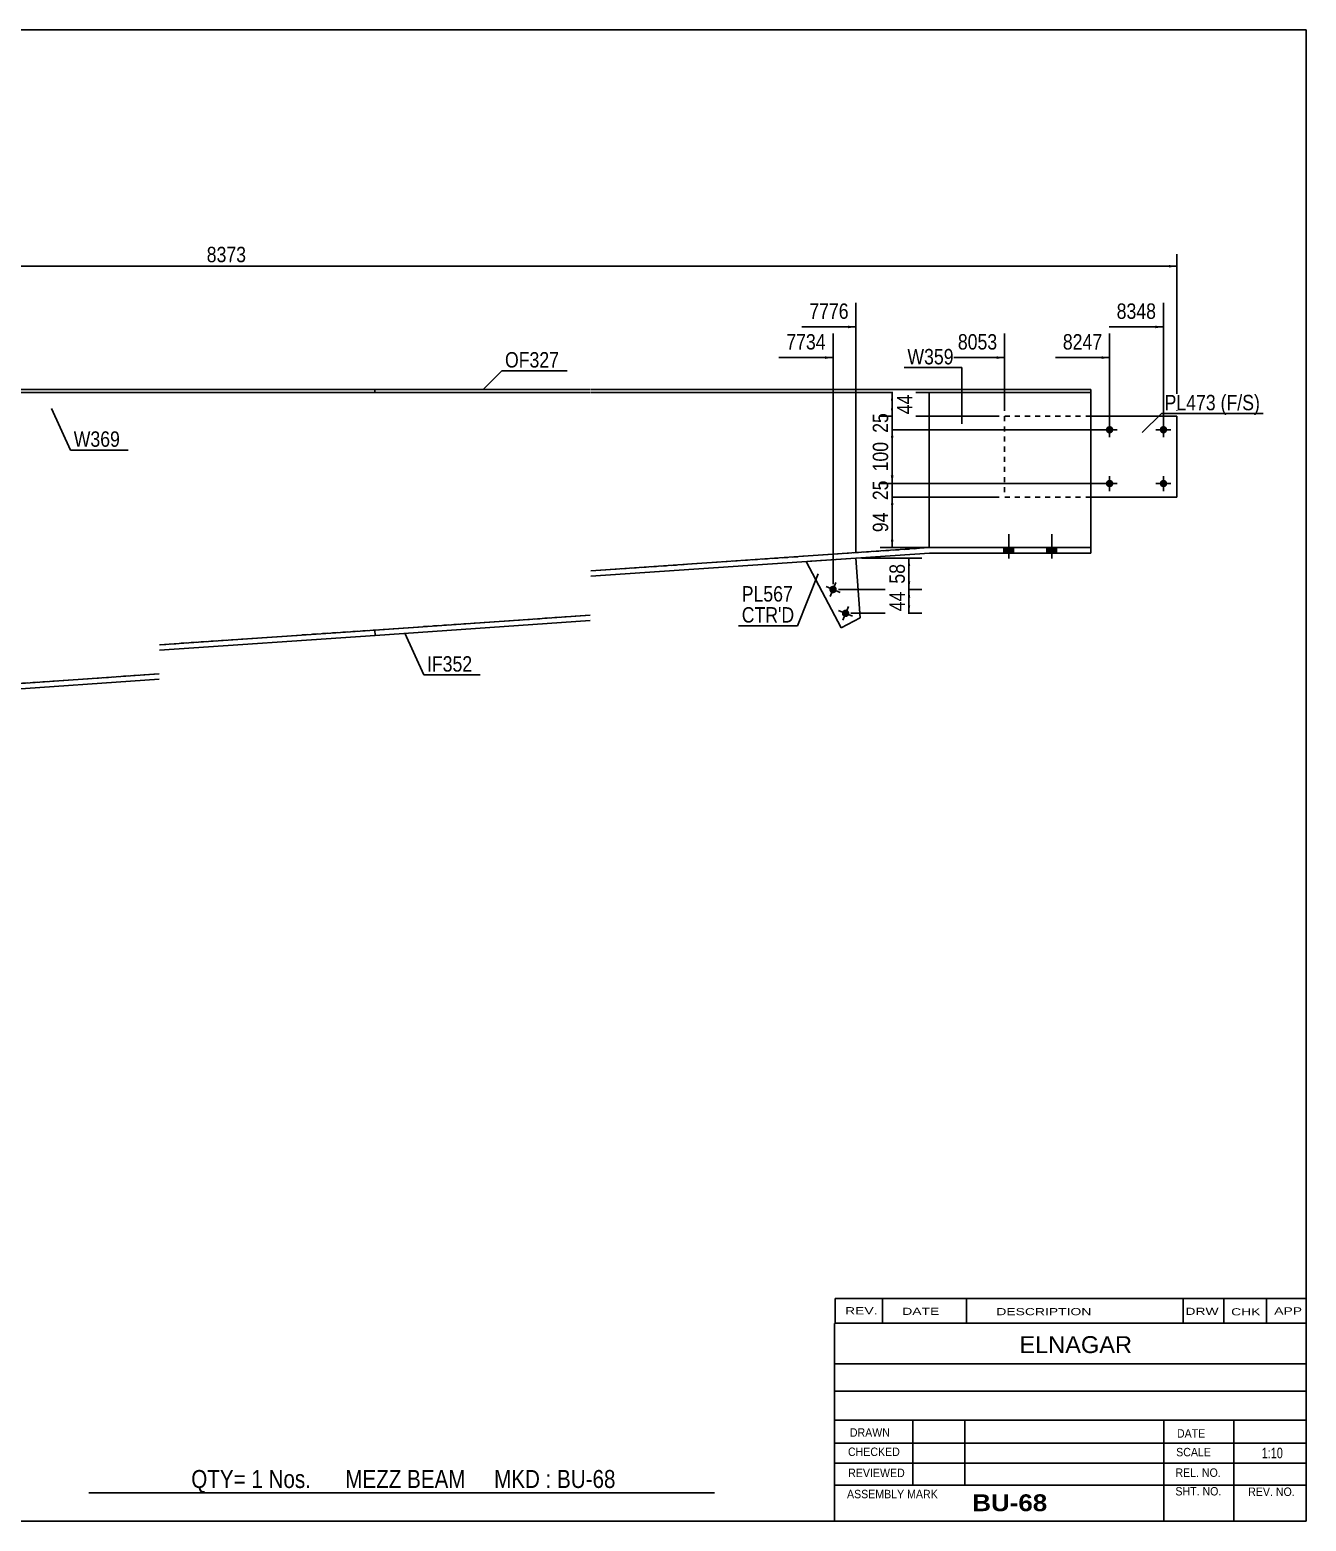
# Model space of a CAD drawing. Header units: millimetres. Extents: x -25 to 377, y -195 to 82.
# Drawn here: x 140 to 377.1, y -195.2 to 81.8 of the extents above; entities that cross this region are included whole.
import ezdxf

# ---------------------------------------------------------------- set-up
doc = ezdxf.new("R2010")
doc.units = ezdxf.units.MM
doc.linetypes.add('DXK_LINE_DOT1', pattern=[1.8814, 0.9407, -0.9407])
doc.styles.add('Arial', font='ARIAL.TTF', dxfattribs={"height": 0.2})
doc.styles.add('Arial Bold', font='ARIALBD.TTF', dxfattribs={"height": 0.2})
doc.styles.add('Arial Narrow', font='ARIALN.TTF', dxfattribs={"height": 0.2})

# ---------------------------------------------------------------- blocks, each defined once
blk = doc.blocks.new('Unknown-629102984-1211')
at = {"color": 5, "linetype": 'Continuous'}
for p, q in [((377.12, 81.78), (-22.88, 81.78)), ((-22.88, 81.78), (-22.88, -195.22)), ((377.12, -195.22), (377.12, 81.78)), ((-22.88, -195.22), (377.12, -195.22))]:
    blk.add_line(p, q, dxfattribs=at)
at = {"color": 174, "linetype": 'Continuous', "style": 'Arial'}
blk.add_text('Tekla structures', height=1.9102, rotation=90, dxfattribs=at).set_placement((-23.38, -194.72))
blk = doc.blocks.new('Part-629102984-1279 - 1232')
at = {"color": 2, "linetype": 'Continuous'}
for p, q in [((0, 15), (0, 14.4)), ((79.22, 15), (0, 15)), ((0, 14.4), (79.22, 14.4)), ((164.04, 15), (79.32, 15)), ((79.32, 14.4), (164.04, 14.4)), ((204.14, 15), (164.14, 15)), ((164.14, 14.4), (204.14, 14.4)), ((204.14, 14.4), (204.14, 15))]:
    blk.add_line(p, q, dxfattribs=at)
blk = doc.blocks.new('Part-629102984-1257 - 1232')
at = {"color": 7, "linetype": 'DXK_LINE_DOT1'}
for p, q in [((321.11, 10), (321.11, -5)), ((337.11, 10), (321.11, 10)), ((337.11, -5), (321.11, -5))]:
    blk.add_line(p, q, dxfattribs=at)
at = {"color": 2, "linetype": 'Continuous'}
for p, q in [((353.11, 10), (337.11, 10)), ((353.11, -5), (353.11, 10)), ((337.11, -5), (353.11, -5))]:
    blk.add_line(p, q, dxfattribs=at)
blk = doc.blocks.new('Part-629102984-1301 - 1232')
at = {"color": 2, "linetype": 'Continuous'}
for p, q in [((204.14, 15), (204.14, 14.4)), ((244.14, 15), (204.14, 15)), ((204.14, 14.4), (244.14, 14.4)), ((337.11, 15), (244.24, 15)), ((244.24, 14.4), (337.11, 14.4)), ((337.11, 14.4), (337.11, 15))]:
    blk.add_line(p, q, dxfattribs=at)
blk = doc.blocks.new('Part-629102984-1345 - 1232')
at = {"color": 2, "linetype": 'Continuous'}
for p, q in [((124.04, -40.6), (124.04, 14.4)), ((307.11, 14.4), (307.11, -14.4))]:
    blk.add_line(p, q, dxfattribs=at)
at = {"color": 7, "linetype": 'DXK_LINE_DOT1'}
for p, q in [((124.04, 14.4), (164.04, 14.4)), ((164.14, 14.4), (244.14, 14.4)), ((244.24, 14.4), (307.11, 14.4)), ((307.11, -14.4), (244.24, -18.73)), ((244.14, -26.95), (164.14, -32.45)), ((164.04, -37.85), (124.04, -40.6))]:
    blk.add_line(p, q, dxfattribs=at)
blk = doc.blocks.new('Bolt-629102984-1431 - 1232')
at = {"linetype": 'Continuous'}
for points in [[(320.96, -15.4), (322.76, -15.4), (322.76, -14.4), (320.96, -14.4)], [(320.96, -15.4), (322.76, -15.4), (322.76, -14.4), (320.96, -14.4)], [(328.96, -15.4), (330.76, -15.4), (330.76, -14.4), (328.96, -14.4)], [(328.96, -15.4), (330.76, -15.4), (330.76, -14.4), (328.96, -14.4)]]:
    blk.add_hatch(color=3, dxfattribs=at).paths.add_polyline_path(points)
at = {"color": 3, "linetype": 'Continuous'}
for p, q in [((321.86, -16.4), (321.86, -11.9)), ((321.86, -16.4), (321.86, -11.9)), ((329.86, -16.4), (329.86, -11.9)), ((329.86, -16.4), (329.86, -11.9)), ((320.96, -15.4), (320.96, -14.4)), ((320.96, -15.4), (320.96, -14.4)), ((322.76, -15.4), (322.76, -14.4)), ((322.76, -15.4), (322.76, -14.4)), ((328.96, -15.4), (328.96, -14.4)), ((328.96, -15.4), (328.96, -14.4)), ((330.76, -15.4), (330.76, -14.4)), ((330.76, -15.4), (330.76, -14.4))]:
    blk.add_line(p, q, dxfattribs=at)
blk = doc.blocks.new('Part-629102984-1367 - 1232')
at = {"color": 2, "linetype": 'Continuous'}
for p, q in [((30, -14.4), (0, -14.4)), ((0, -14.4), (0, -15.4)), ((29.97, -15.4), (0, -15.4)), ((79.22, -18.79), (29.97, -15.4)), ((79.22, -17.79), (30, -14.4)), ((164.14, -32.45), (204.14, -29.7)), ((204.14, -29.7), (204.21, -30.7)), ((204.21, -30.7), (164.14, -33.45)), ((124.04, -40.6), (79.32, -37.52)), ((124.04, -41.6), (79.32, -38.52)), ((124.04, -40.6), (164.04, -37.85)), ((164.04, -38.85), (124.04, -41.6))]:
    blk.add_line(p, q, dxfattribs=at)
blk = doc.blocks.new('Part-629102984-1389 - 1232')
at = {"color": 2, "linetype": 'Continuous'}
for p, q in [((307.11, -14.4), (244.24, -18.73)), ((307.15, -15.4), (244.24, -19.73)), ((337.11, -14.4), (307.11, -14.4)), ((337.11, -15.4), (307.15, -15.4)), ((337.11, -15.4), (337.11, -14.4)), ((244.14, -26.95), (204.14, -29.7)), ((204.21, -30.7), (204.14, -29.7)), ((244.14, -27.95), (204.21, -30.7))]:
    blk.add_line(p, q, dxfattribs=at)
blk = doc.blocks.new('Part-629102984-1411 - 1232')
at = {"color": 2, "linetype": 'Continuous'}
for p, q in [((307.11, 14.4), (307.11, -14.4)), ((337.11, 14.4), (337.11, -14.4))]:
    blk.add_line(p, q, dxfattribs=at)
at = {"color": 7, "linetype": 'DXK_LINE_DOT1'}
for p, q in [((307.11, 14.4), (337.11, 14.4)), ((307.11, -14.4), (337.11, -14.4))]:
    blk.add_line(p, q, dxfattribs=at)
blk = doc.blocks.new('Bolt-629102984-1428 - 1232')
at = {"linetype": 'Continuous'}
for points in [[(339.91, 7.5, -1), (341.31, 7.5, -1)], [(349.91, 7.5, -1), (351.31, 7.5, -1)], [(339.91, -2.5, -1), (341.31, -2.5, -1)], [(349.91, -2.5, -1), (351.31, -2.5, -1)]]:
    blk.add_hatch(color=3, dxfattribs=at).paths.add_polyline_path(points)
at = {"color": 3, "linetype": 'Continuous'}
for p, q in [((340.61, 6.1), (340.61, 8.9)), ((350.61, 6.1), (350.61, 8.9)), ((339.21, 7.5), (342.01, 7.5)), ((349.21, 7.5), (352.01, 7.5)), ((339.21, -2.5), (342.01, -2.5)), ((340.61, -3.9), (340.61, -1.1)), ((349.21, -2.5), (352.01, -2.5)), ((350.61, -3.9), (350.61, -1.1))]:
    blk.add_line(p, q, dxfattribs=at)
blk = doc.blocks.new('Part-629102984-1591 - 1232')
at = {"color": 7, "linetype": 'DXK_LINE_DOT1'}
blk.add_line((293.5, -16.34), (284.24, -16.98), dxfattribs=at)
at = {"color": 2, "linetype": 'Continuous'}
for p, q in [((294.27, -27.44), (293.5, -16.34)), ((284.24, -16.98), (290.73, -29.3)), ((290.73, -29.3), (294.27, -27.44))]:
    blk.add_line(p, q, dxfattribs=at)
blk = doc.blocks.new('Bolt-629102984-1592 - 1232')
at = {"linetype": 'Continuous'}
blk.add_hatch(color=3, dxfattribs=at).paths.add_polyline_path([(289.89, -22.45, -1), (288.59, -21.91, -1)])
at = {"color": 3, "linetype": 'Continuous'}
for p, q in [((290.53, -22.71), (287.94, -21.64)), ((289.77, -20.88), (288.7, -23.47))]:
    blk.add_line(p, q, dxfattribs=at)
blk = doc.blocks.new('Bolt-629102984-1593 - 1232')
at = {"linetype": 'Continuous'}
blk.add_hatch(color=3, dxfattribs=at).paths.add_polyline_path([(292.21, -26.87, -1), (290.92, -26.34, -1)])
at = {"color": 3, "linetype": 'Continuous'}
for p, q in [((292.86, -27.14), (290.27, -26.07)), ((292.1, -25.31), (291.03, -27.9))]:
    blk.add_line(p, q, dxfattribs=at)
blk = doc.blocks.new('StraightDimension-629102984-1507 - 1232')
at = {"linetype": 'Continuous'}
for points in [[(1.5, 37.61), (0, 37.86), (1.5, 38.11)], [(351.61, 38.11), (353.11, 37.86), (351.61, 37.61)]]:
    blk.add_hatch(color=7, dxfattribs=at).paths.add_polyline_path(points)
at = {"color": 7, "linetype": 'Continuous'}
for p, q in [((0, 16), (0, 40.11)), ((353.11, 11), (353.11, 40.11)), ((0, 37.86), (353.11, 37.86))]:
    blk.add_line(p, q, dxfattribs=at)
at = {"color": 0}
blk.add_wipeout([(180.81, 38.01), (180.81, 42.21), (172.3, 42.21), (172.3, 38.01)], dxfattribs=at)
at = {"color": 3, "style": 'Arial Narrow'}
blk.add_text('8373', height=2.863, dxfattribs=at).set_placement((172.9, 38.61))
blk = doc.blocks.new('StraightDimension-629102984-2168 - 1232')
at = {"linetype": 'Continuous'}
blk.add_hatch(color=7, dxfattribs=at).paths.add_polyline_path([(349.11, 26.84), (350.61, 26.59), (349.11, 26.34)])
at = {"color": 7, "linetype": 'Continuous'}
for p, q in [((350.61, 8.5), (350.61, 31.09)), ((340.55, 26.59), (350.61, 26.59))]:
    blk.add_line(p, q, dxfattribs=at)
at = {"color": 0}
blk.add_wipeout([(349.84, 27.49), (349.84, 31.69), (341.32, 31.69), (341.32, 27.49)], dxfattribs=at)
at = {"color": 3, "style": 'Arial Narrow'}
blk.add_text('8348', height=2.863, dxfattribs=at).set_placement((341.92, 28.09))
blk = doc.blocks.new('StraightDimension-629102984-2172 - 1232')
at = {"linetype": 'Continuous'}
blk.add_hatch(color=7, dxfattribs=at).paths.add_polyline_path([(287.74, 21.14), (289.24, 20.89), (287.74, 20.64)])
at = {"color": 7, "linetype": 'Continuous'}
for p, q in [((289.24, -21.18), (289.24, 25.39)), ((279.18, 20.89), (289.24, 20.89))]:
    blk.add_line(p, q, dxfattribs=at)
at = {"color": 0}
blk.add_wipeout([(288.46, 21.79), (288.46, 25.99), (279.95, 25.99), (279.95, 21.79)], dxfattribs=at)
at = {"color": 3, "style": 'Arial Narrow'}
blk.add_text('7734', height=2.863, dxfattribs=at).set_placement((280.55, 22.39))
blk = doc.blocks.new('StraightDimension-629102984-1518 - 1232')
at = {"linetype": 'Continuous'}
for points in [[(299.97, -6.5), (300.22, -5), (300.47, -6.5)], [(300.47, -12.9), (300.22, -14.4), (299.97, -12.9)]]:
    blk.add_hatch(color=7, dxfattribs=at).paths.add_polyline_path(points)
at = {"color": 7, "linetype": 'Continuous'}
for p, q in [((320.11, -5), (297.97, -5)), ((300.22, -14.4), (300.22, -5)), ((312.52, -14.4), (297.97, -14.4))]:
    blk.add_line(p, q, dxfattribs=at)
at = {"color": 0}
blk.add_wipeout([(300.07, -7.27), (295.87, -7.27), (295.87, -12.13), (300.07, -12.13)], dxfattribs=at)
at = {"color": 3, "style": 'Arial Narrow'}
blk.add_text('94', height=2.863, rotation=90.0002, dxfattribs=at).set_placement((299.47, -11.53))
blk = doc.blocks.new('StraightDimension-629102984-1528 - 1232')
at = {"linetype": 'Continuous'}
for points in [[(300.47, -1), (300.22, -2.5), (299.97, -1)], [(299.97, -6.5), (300.22, -5), (300.47, -6.5)]]:
    blk.add_hatch(color=7, dxfattribs=at).paths.add_polyline_path(points)
at = {"color": 7, "linetype": 'Continuous'}
for p, q in [((339.61, -2.5), (297.97, -2.5)), ((300.22, -5), (300.22, -2.5)), ((320.11, -5), (297.97, -5))]:
    blk.add_line(p, q, dxfattribs=at)
at = {"color": 0}
blk.add_wipeout([(300.07, -1.32), (295.87, -1.32), (295.87, -6.18), (300.07, -6.18)], dxfattribs=at)
at = {"color": 3, "style": 'Arial Narrow'}
blk.add_text('25', height=2.863, rotation=90.0002, dxfattribs=at).set_placement((299.47, -5.58))
blk = doc.blocks.new('StraightDimension-629102984-1538 - 1232')
at = {"linetype": 'Continuous'}
for points in [[(299.97, 6), (300.22, 7.5), (300.47, 6)], [(300.47, -1), (300.22, -2.5), (299.97, -1)]]:
    blk.add_hatch(color=7, dxfattribs=at).paths.add_polyline_path(points)
at = {"color": 7, "linetype": 'Continuous'}
for p, q in [((339.61, 7.5), (297.97, 7.5)), ((300.22, -2.5), (300.22, 7.5)), ((339.61, -2.5), (297.97, -2.5))]:
    blk.add_line(p, q, dxfattribs=at)
at = {"color": 0}
blk.add_wipeout([(300.07, 5.84), (295.87, 5.84), (295.87, -0.84), (300.07, -0.84)], dxfattribs=at)
at = {"color": 3, "style": 'Arial Narrow'}
blk.add_text('100', height=2.863, rotation=90.0002, dxfattribs=at).set_placement((299.47, -0.24))
blk = doc.blocks.new('StraightDimension-629102984-1548 - 1232')
at = {"linetype": 'Continuous'}
for points in [[(300.47, 11.5), (300.22, 10), (299.97, 11.5)], [(299.97, 6), (300.22, 7.5), (300.47, 6)]]:
    blk.add_hatch(color=7, dxfattribs=at).paths.add_polyline_path(points)
at = {"color": 7, "linetype": 'Continuous'}
for p, q in [((320.11, 10), (297.97, 10)), ((300.22, 7.5), (300.22, 10)), ((339.61, 7.5), (297.97, 7.5))]:
    blk.add_line(p, q, dxfattribs=at)
at = {"color": 0}
blk.add_wipeout([(300.07, 11.18), (295.87, 11.18), (295.87, 6.32), (300.07, 6.32)], dxfattribs=at)
at = {"color": 3, "style": 'Arial Narrow'}
blk.add_text('25', height=2.863, rotation=90.0002, dxfattribs=at).set_placement((299.47, 6.92))
blk = doc.blocks.new('StraightDimension-629102984-1558 - 1232')
at = {"linetype": 'Continuous'}
for points in [[(299.97, 12.9), (300.22, 14.4), (300.47, 12.9)], [(300.47, 11.5), (300.22, 10), (299.97, 11.5)]]:
    blk.add_hatch(color=7, dxfattribs=at).paths.add_polyline_path(points)
at = {"color": 7, "linetype": 'Continuous'}
for p, q in [((312.39, 14.4), (297.82, 14.4)), ((300.22, 10), (300.22, 14.4)), ((320.11, 10), (297.82, 10))]:
    blk.add_line(p, q, dxfattribs=at)
at = {"color": 0}
blk.add_wipeout([(304.57, 14.63), (300.37, 14.63), (300.37, 9.77), (304.57, 9.77)], dxfattribs=at)
at = {"color": 3, "style": 'Arial Narrow'}
blk.add_text('44', height=2.863, rotation=90.0002, dxfattribs=at).set_placement((303.97, 10.37))
blk = doc.blocks.new('StraightDimension-629102984-2169 - 1232')
at = {"linetype": 'Continuous'}
blk.add_hatch(color=7, dxfattribs=at).paths.add_polyline_path([(339.11, 21.14), (340.61, 20.89), (339.11, 20.64)])
at = {"color": 7, "linetype": 'Continuous'}
for p, q in [((340.61, 8.5), (340.61, 25.39)), ((330.55, 20.89), (340.61, 20.89))]:
    blk.add_line(p, q, dxfattribs=at)
at = {"color": 0}
blk.add_wipeout([(339.84, 21.79), (339.84, 25.99), (331.32, 25.99), (331.32, 21.79)], dxfattribs=at)
at = {"color": 3, "style": 'Arial Narrow'}
blk.add_text('8247', height=2.863, dxfattribs=at).set_placement((331.92, 22.39))
blk = doc.blocks.new('StraightDimension-629102984-2170 - 1232')
at = {"linetype": 'Continuous'}
blk.add_hatch(color=7, dxfattribs=at).paths.add_polyline_path([(319.61, 21.14), (321.11, 20.89), (319.61, 20.64)])
at = {"color": 7, "linetype": 'Continuous'}
for p, q in [((321.11, 11), (321.11, 25.39)), ((311.05, 20.89), (321.11, 20.89))]:
    blk.add_line(p, q, dxfattribs=at)
at = {"color": 0}
blk.add_wipeout([(320.34, 21.79), (320.34, 25.99), (311.82, 25.99), (311.82, 21.79)], dxfattribs=at)
at = {"color": 3, "style": 'Arial Narrow'}
blk.add_text('8053', height=2.863, dxfattribs=at).set_placement((312.42, 22.39))
blk = doc.blocks.new('StraightDimension-629102984-2171 - 1232')
at = {"linetype": 'Continuous'}
blk.add_hatch(color=7, dxfattribs=at).paths.add_polyline_path([(292, 26.84), (293.5, 26.59), (292, 26.34)])
at = {"color": 7, "linetype": 'Continuous'}
for p, q in [((293.5, -15.34), (293.5, 31.09)), ((283.44, 26.59), (293.5, 26.59))]:
    blk.add_line(p, q, dxfattribs=at)
at = {"color": 0}
blk.add_wipeout([(292.73, 27.49), (292.73, 31.69), (284.22, 31.69), (284.22, 27.49)], dxfattribs=at)
at = {"color": 3, "style": 'Arial Narrow'}
blk.add_text('7776', height=2.863, dxfattribs=at).set_placement((284.82, 28.09))
blk = doc.blocks.new('StraightDimension-629102984-2541 - 1232')
at = {"linetype": 'Continuous'}
for points in [[(303.08, -17.84), (303.33, -16.34), (303.58, -17.84)], [(303.58, -20.68), (303.33, -22.18), (303.08, -20.68)]]:
    blk.add_hatch(color=7, dxfattribs=at).paths.add_polyline_path(points)
at = {"color": 7, "linetype": 'Continuous'}
for p, q in [((294.5, -16.34), (305.73, -16.34)), ((303.33, -22.18), (303.33, -16.34)), ((290.24, -22.18), (305.73, -22.18))]:
    blk.add_line(p, q, dxfattribs=at)
at = {"color": 0}
blk.add_wipeout([(303.18, -16.83), (298.98, -16.83), (298.98, -21.69), (303.18, -21.69)], dxfattribs=at)
at = {"color": 3, "style": 'Arial Narrow'}
blk.add_text('58', height=2.863, rotation=90.0002, dxfattribs=at).set_placement((302.58, -21.09))
blk = doc.blocks.new('StraightDimension-629102984-2542 - 1232')
at = {"linetype": 'Continuous'}
for points in [[(303.08, -23.68), (303.33, -22.18), (303.58, -23.68)], [(303.58, -25.1), (303.33, -26.6), (303.08, -25.1)]]:
    blk.add_hatch(color=7, dxfattribs=at).paths.add_polyline_path(points)
at = {"color": 7, "linetype": 'Continuous'}
for p, q in [((290.24, -22.18), (305.73, -22.18)), ((303.33, -26.6), (303.33, -22.18)), ((292.57, -26.6), (305.73, -26.6))]:
    blk.add_line(p, q, dxfattribs=at)
at = {"color": 0}
blk.add_wipeout([(303.18, -21.96), (298.98, -21.96), (298.98, -26.82), (303.18, -26.82)], dxfattribs=at)
at = {"color": 3, "style": 'Arial Narrow'}
blk.add_text('44', height=2.863, rotation=90.0002, dxfattribs=at).set_placement((302.58, -26.22))
blk = doc.blocks.new('CBS_NAME_BLOG-629102984-2777')
at = {"color": 7, "linetype": 'Continuous'}
for p, q in [((289.53, -158.47), (377.05, -158.47)), ((289.53, -195.18), (289.53, -158.48)), ((289.53, -166.01), (377.05, -166.01)), ((289.6, -171.06), (377.12, -171.06)), ((289.53, -176.44), (377.05, -176.44)), ((304.05, -188.54), (304.05, -176.44)), ((313.74, -188.52), (313.74, -176.45)), ((350.65, -195.18), (350.65, -176.45)), ((363.7, -195.18), (363.7, -176.44)), ((289.53, -180.74), (377.12, -180.72)), ((289.53, -184.48), (377.05, -184.48)), ((289.53, -188.53), (377.05, -188.53)), ((289.53, -195.22), (377.12, -195.22))]:
    blk.add_line(p, q, dxfattribs=at)
at = {"color": 3, "linetype": 'Continuous', "style": 'Arial'}
blk.add_text('ELNAGAR', height=3.133, dxfattribs=at).set_placement((323.85, -164))
at = {"color": 3, "linetype": 'Continuous'}
for s, height, style, width, p in [('DRAWN', 1.566, 'Arial', 0.9, (292.36, -179.54)), ('DATE', 1.566, 'Arial', 0.9, (353.12, -179.71)), ('CHECKED', 1.566, 'Arial', 0.9, (292.01, -183.12)), ('SCALE', 1.566, 'Arial', 0.9, (352.97, -183.18)), ('1:10', 1.957, 'Arial Narrow', 0.9, (368.86, -183.54)), ('REVIEWED', 1.566, 'Arial', 0.9, (292.05, -187.04)), ('REL. NO.', 1.566, 'Arial', 0.9, (352.83, -186.99)), ('ASSEMBLY MARK', 1.5663, 'Arial', 0.9, (291.83, -190.97)), ('BU-68', 3.131, 'Arial Bold', 1.1, (315.11, -193.37)), ('SHT. NO.', 1.566, 'Arial', 0.9, (352.83, -190.45)), ('REV. NO.', 1.566, 'Arial', 0.9, (366.35, -190.54))]:
    blk.add_text(s, height=height, dxfattribs=dict(at, style=style, width=width)).set_placement(p)
blk = doc.blocks.new('CBS_CALLOFF-629102984-2776')
at = {"color": 7, "linetype": 'Continuous'}
blk.add_line((151, -189.96), (267.23, -189.97), dxfattribs=at)
at = {"color": 3, "linetype": 'Continuous', "style": 'Arial Narrow'}
blk.add_text('QTY= 1 Nos.      MEZZ BEAM     MKD : BU-68', height=3.3405, dxfattribs=at).set_placement((170.03, -189.06))
blk = doc.blocks.new('CBS_REVISION-629102984-2778')
at = {"color": 7, "linetype": 'Continuous'}
for p, q in [((289.61, -153.84), (377.11, -153.84)), ((289.61, -153.84), (289.61, -158.47)), ((298.41, -153.84), (298.41, -158.47)), ((314, -153.84), (314, -158.41)), ((354.26, -153.84), (354.26, -158.47)), ((361.8, -153.84), (361.8, -158.47)), ((369.75, -153.84), (369.75, -158.47)), ((289.61, -158.47), (377.11, -158.47))]:
    blk.add_line(p, q, dxfattribs=at)
at = {"color": 7, "style": 'Arial Narrow', "width": 1.7}
for s, height, p in [('REV.', 1.326, (291.47, -156.8)), ('DATE', 1.326, (302.09, -156.91)), ('DESCRIPTION', 1.3257, (319.57, -156.97)), ('DRW', 1.326, (354.69, -156.91)), ('CHK', 1.326, (363.18, -157)), ('APP', 1.326, (371.18, -156.84))]:
    blk.add_text(s, height=height, dxfattribs=at).set_placement(p)
blk = doc.blocks.new('Mark-629102984-1252 - 1232')
at = {"color": 0}
blk.add_wipeout([(360.32, 11.11), (360.32, 14.11), (350.82, 14.11), (350.82, 11.11)], dxfattribs=at)
blk.add_wipeout([(360.32, 11.11), (360.32, 14.11), (350.82, 14.11), (350.82, 11.11)], dxfattribs=at)
at = {"color": 7, "linetype": 'Continuous'}
blk.add_line((346.68, 6.97), (350.22, 10.51), dxfattribs=at)
at = {"color": 0}
blk.add_wipeout([(368.52, 11.11), (368.52, 14.11), (361.22, 14.11), (361.22, 11.11)], dxfattribs=at)
blk.add_wipeout([(368.52, 11.11), (368.52, 14.11), (361.22, 14.11), (361.22, 11.11)], dxfattribs=at)
at = {"color": 7, "linetype": 'Continuous'}
blk.add_line((350.22, 10.51), (369.12, 10.51), dxfattribs=at)
at = {"color": 3, "style": 'Arial Narrow'}
for s, p in [('PL473', (350.82, 11.11)), ('(F/', (361.22, 11.11)), ('S)', (365.24, 11.11))]:
    blk.add_text(s, height=2.863, dxfattribs=at).set_placement(p)
blk = doc.blocks.new('Mark-629102984-1297 - 1232')
at = {"color": 0}
blk.add_wipeout([(238.35, 19.05), (238.35, 22.05), (228.3, 22.05), (228.3, 19.05)], dxfattribs=at)
blk.add_wipeout([(238.35, 19.05), (238.35, 22.05), (228.3, 22.05), (228.3, 19.05)], dxfattribs=at)
at = {"color": 7, "linetype": 'Continuous'}
for p, q in [((224.17, 14.91), (227.7, 18.45)), ((227.7, 18.45), (239.85, 18.45))]:
    blk.add_line(p, q, dxfattribs=at)
at = {"color": 3, "style": 'Arial Narrow'}
blk.add_text('OF327', height=2.863, dxfattribs=at).set_placement((228.3, 19.05))
blk = doc.blocks.new('Mark-629102984-1341 - 1232')
at = {"color": 0}
blk.add_wipeout([(156.79, 4.33), (156.79, 7.33), (148.2, 7.33), (148.2, 4.33)], dxfattribs=at)
blk.add_wipeout([(156.79, 4.33), (156.79, 7.33), (148.2, 7.33), (148.2, 4.33)], dxfattribs=at)
at = {"color": 7, "linetype": 'Continuous'}
for p, q in [((144.07, 11.47), (147.6, 3.73)), ((147.6, 3.73), (158.29, 3.73))]:
    blk.add_line(p, q, dxfattribs=at)
at = {"color": 3, "style": 'Arial Narrow'}
blk.add_text('W369', height=2.863, dxfattribs=at).set_placement((148.2, 4.33))
blk = doc.blocks.new('Mark-629102984-1385 - 1232')
at = {"color": 0}
blk.add_wipeout([(222.22, -37.43), (222.22, -34.43), (213.81, -34.43), (213.81, -37.43)], dxfattribs=at)
blk.add_wipeout([(222.22, -37.43), (222.22, -34.43), (213.81, -34.43), (213.81, -37.43)], dxfattribs=at)
at = {"color": 7, "linetype": 'Continuous'}
for p, q in [((209.68, -30.29), (213.21, -38.03)), ((213.21, -38.03), (223.72, -38.03))]:
    blk.add_line(p, q, dxfattribs=at)
at = {"color": 3, "style": 'Arial Narrow'}
blk.add_text('IF352', height=2.863, dxfattribs=at).set_placement((213.81, -37.43))
blk = doc.blocks.new('Mark-629102984-1407 - 1232')
at = {"color": 7, "linetype": 'Continuous'}
blk.add_line((313.14, 8.61), (313.14, 19.04), dxfattribs=at)
at = {"color": 0}
blk.add_wipeout([(311.64, 19.64), (311.64, 22.64), (303.05, 22.64), (303.05, 19.64)], dxfattribs=at)
blk.add_wipeout([(311.64, 19.64), (311.64, 22.64), (303.05, 22.64), (303.05, 19.64)], dxfattribs=at)
at = {"color": 7, "linetype": 'Continuous'}
blk.add_line((302.45, 19.04), (313.14, 19.04), dxfattribs=at)
at = {"color": 3, "style": 'Arial Narrow'}
blk.add_text('W359', height=2.863, dxfattribs=at).set_placement((303.05, 19.64))
blk = doc.blocks.new('Mark-629102984-1596 - 1232')
at = {"color": 0}
blk.add_wipeout([(281.78, -24.42), (281.78, -21.42), (272.28, -21.42), (272.28, -24.42)], dxfattribs=at)
blk.add_wipeout([(281.78, -24.42), (281.78, -21.42), (272.28, -21.42), (272.28, -24.42)], dxfattribs=at)
blk.add_wipeout([(282.03, -28.32), (282.03, -25.32), (272.28, -25.32), (272.28, -28.32)], dxfattribs=at)
blk.add_wipeout([(282.03, -28.32), (282.03, -25.32), (272.28, -25.32), (272.28, -28.32)], dxfattribs=at)
at = {"color": 7, "linetype": 'Continuous'}
for p in [(286.49, -19.24), (271.68, -28.92)]:
    blk.add_line(p, (282.63, -28.92), dxfattribs=at)
at = {"color": 3, "style": 'Arial Narrow'}
blk.add_text('PL567', height=2.863, dxfattribs=at).set_placement((272.28, -24.42))
at = {"color": 1, "style": 'Arial Narrow'}
blk.add_text("CTR'D", height=2.863, dxfattribs=at).set_placement((272.28, -28.32))

msp = doc.modelspace()

# ---------------------------------------------------------------- block references
for name in ['Unknown-629102984-1211', 'Part-629102984-1279 - 1232', 'Part-629102984-1345 - 1232', 'Part-629102984-1301 - 1232', 'Part-629102984-1411 - 1232', 'Part-629102984-1257 - 1232', 'Bolt-629102984-1428 - 1232', 'Bolt-629102984-1431 - 1232', 'Part-629102984-1367 - 1232', 'Part-629102984-1389 - 1232', 'Part-629102984-1591 - 1232', 'Bolt-629102984-1592 - 1232', 'Bolt-629102984-1593 - 1232', 'CBS_REVISION-629102984-2778', 'CBS_NAME_BLOG-629102984-2777', 'CBS_CALLOFF-629102984-2776']:
    msp.add_blockref(name, (0, 0))

# ---------------------------------------------------------------- next in the draw order: block references
for name in ['StraightDimension-629102984-1507 - 1232', 'StraightDimension-629102984-1518 - 1232', 'Mark-629102984-1385 - 1232']:
    msp.add_blockref(name, (0, 0))

# ---------------------------------------------------------------- next in the draw order: block references
for name in ['StraightDimension-629102984-2168 - 1232', 'StraightDimension-629102984-2172 - 1232', 'Mark-629102984-1297 - 1232', 'Mark-629102984-1341 - 1232', 'StraightDimension-629102984-1528 - 1232']:
    msp.add_blockref(name, (0, 0))

# ---------------------------------------------------------------- next in the draw order: block references
for name in ['StraightDimension-629102984-2171 - 1232', 'Mark-629102984-1252 - 1232', 'StraightDimension-629102984-1538 - 1232', 'Mark-629102984-1596 - 1232']:
    msp.add_blockref(name, (0, 0))

# ---------------------------------------------------------------- next in the draw order: block references
for name in ['StraightDimension-629102984-1548 - 1232', 'StraightDimension-629102984-2541 - 1232']:
    msp.add_blockref(name, (0, 0))

# ---------------------------------------------------------------- next in the draw order: block references
for name in ['StraightDimension-629102984-2169 - 1232', 'StraightDimension-629102984-1558 - 1232', 'StraightDimension-629102984-2542 - 1232']:
    msp.add_blockref(name, (0, 0))

# ---------------------------------------------------------------- next in the draw order: block references
msp.add_blockref('StraightDimension-629102984-2170 - 1232', (0, 0))

# ---------------------------------------------------------------- next in the draw order: block references
msp.add_blockref('Mark-629102984-1407 - 1232', (0, 0))

doc.saveas('drawing.dxf')
